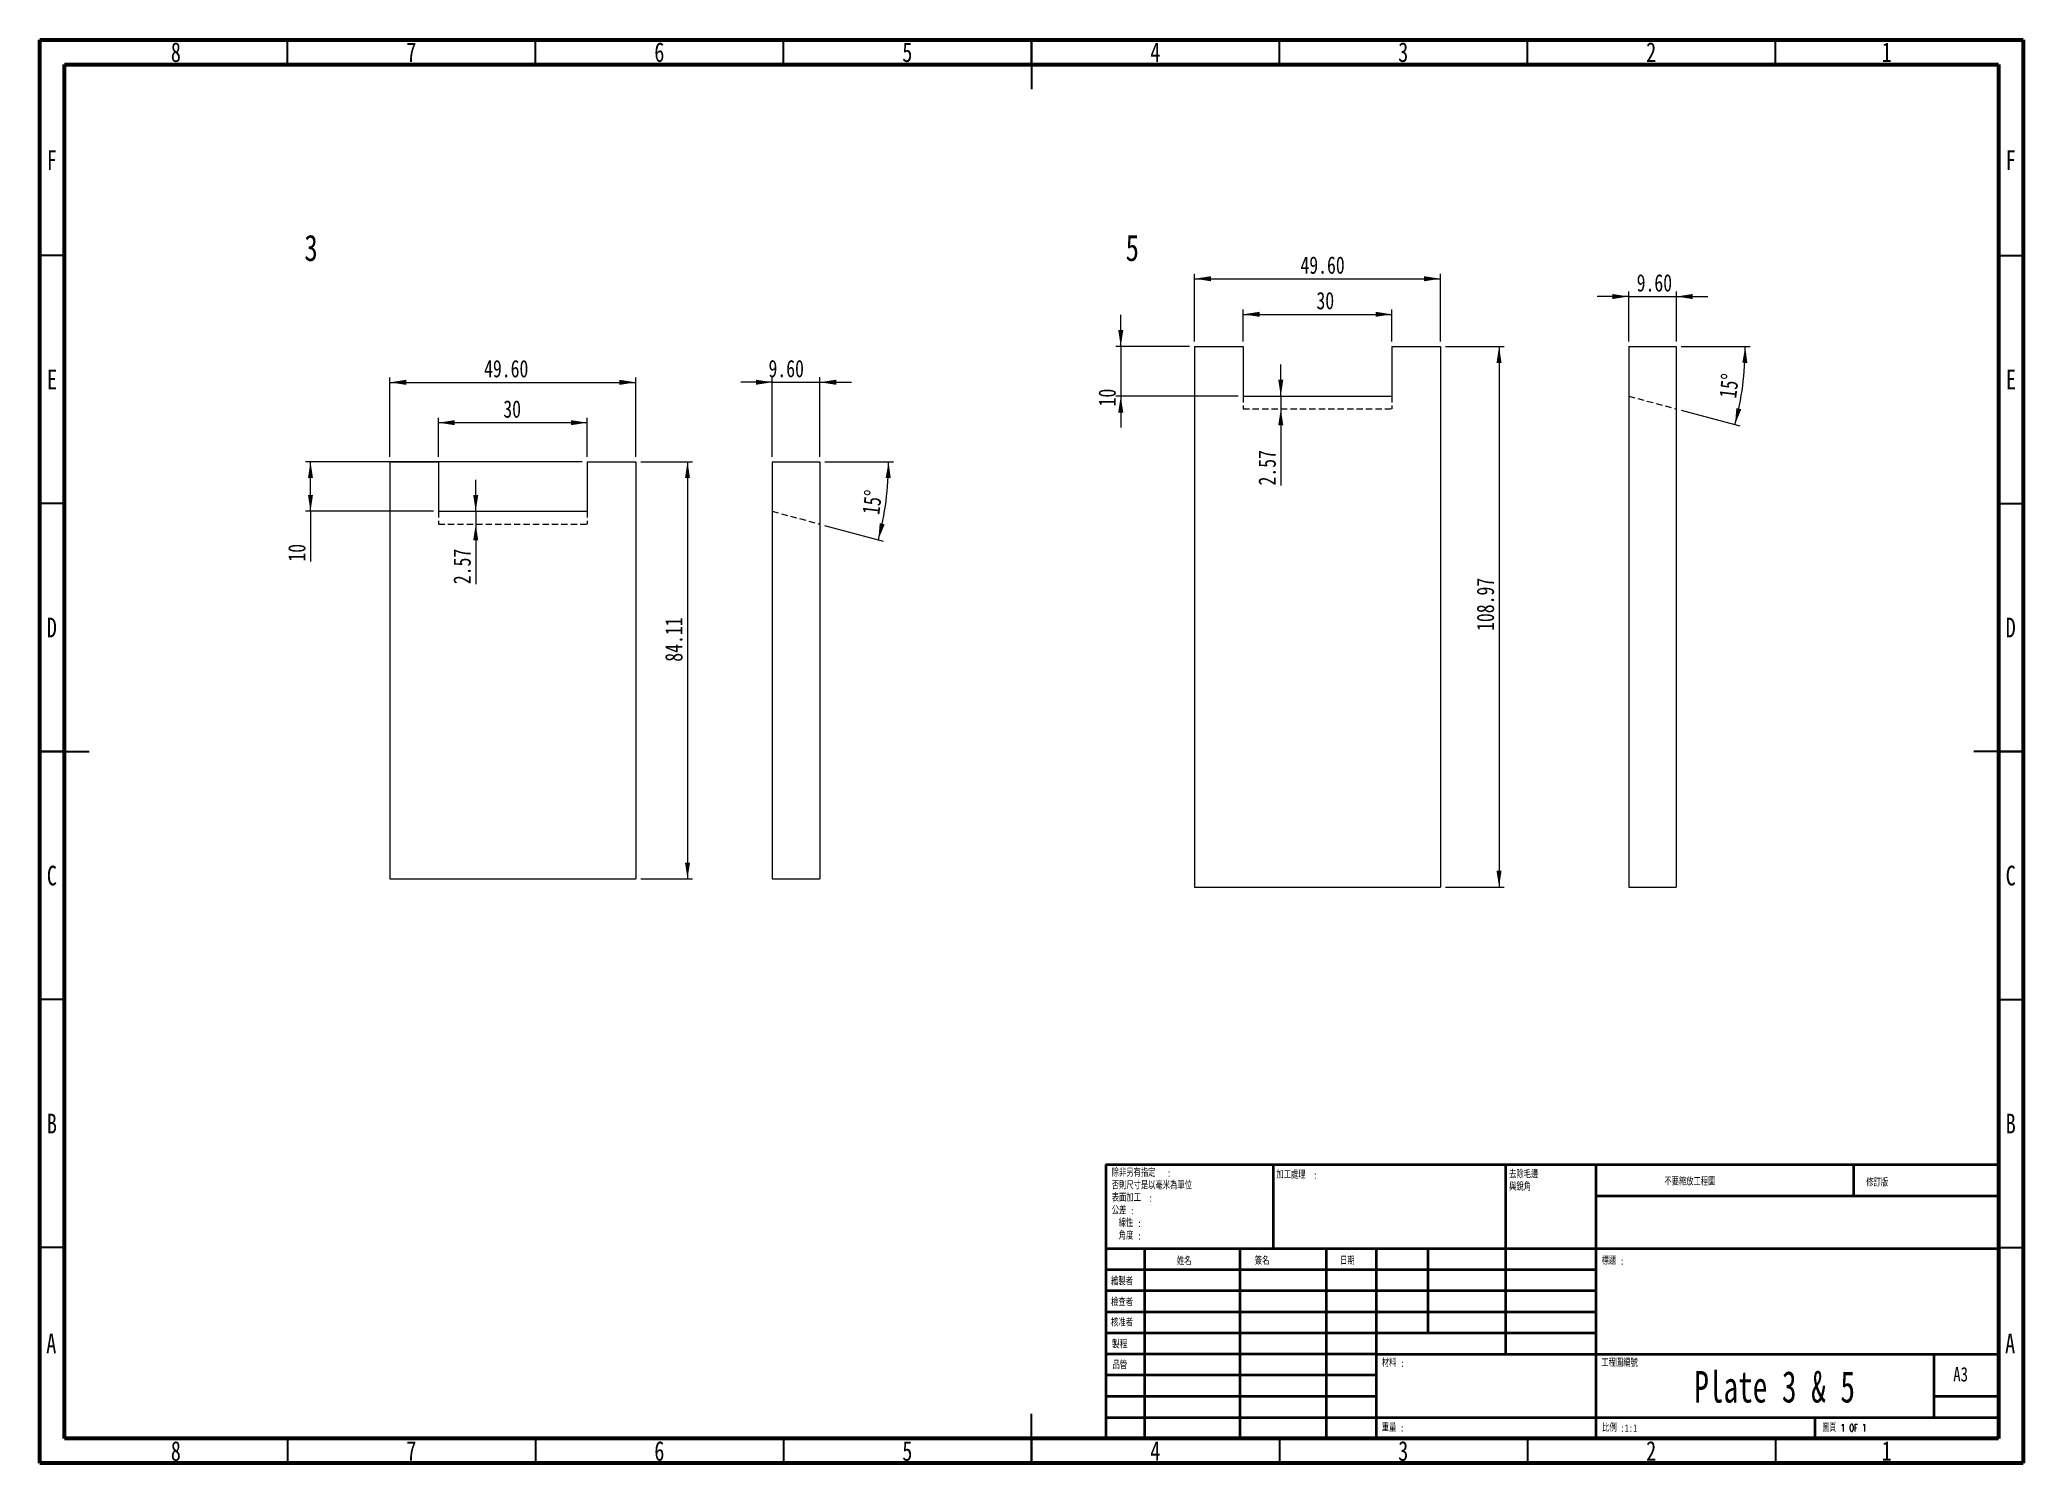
# Model space of a CAD drawing. Header units: millimetres. Extents: x 15 to 415, y 5 to 292.
import ezdxf

# ---------------------------------------------------------------- set-up
doc = ezdxf.new("R2010")
doc.units = ezdxf.units.MM
doc.linetypes.add('HIDDEN', pattern=[1.905, 1.27, -0.635])
doc.styles.add('SLDTEXTSTYLE0', font='TXT', dxfattribs={"width": 0.75})
doc.styles.add('SLDTEXTSTYLE1', font='TXT', dxfattribs={"width": 0.7, "bigfont": 'bigfont'})
doc.styles.add('SLDTEXTSTYLE2', font='TXT', dxfattribs={"width": 0.75, "bigfont": 'bigfont'})
doc.styles.add('SLDTEXTSTYLE3', font='TXT', dxfattribs={"width": 0.666667, "bigfont": 'bigfont'})
doc.styles.add('SLDTEXTSTYLE4', font='TXT', dxfattribs={"width": 0.681818})
doc.dimstyles.new('SLDDIMSTYLE0', dxfattribs={"dimtxt": 3.5, "dimasz": 3.302, "dimexe": 0, "dimexo": 0.0625, "dimgap": 0.875, "dimtad": 1, "dimrnd": 1e-09, "dimzin": 4, "dimdsep": 46, "dimtxsty": 'SLDTEXTSTYLE0', "dimsah": 1, "dimcen": 0.09, "dimadec": 0, "dimazin": 1, "dimtfac": 1, "dimtofl": 0, "dimtmove": 0, "dimatfit": 3, "dimfxl": 0, "dimfrac": 2, "dimtolj": 1, "dimtzin": 12, "dimarcsym": 0})
doc.dimstyles.new('SLDDIMSTYLE1', dxfattribs={"dimtxt": 3.5, "dimasz": 3.302, "dimexe": 0, "dimexo": 0.0625, "dimgap": 0.875, "dimtad": 1, "dimrnd": 1e-09, "dimzin": 12, "dimdsep": 46, "dimtxsty": 'SLDTEXTSTYLE0', "dimsah": 1, "dimcen": 0.09, "dimadec": 0, "dimazin": 3, "dimtfac": 1, "dimtofl": 0, "dimtmove": 0, "dimatfit": 3, "dimfxl": 0, "dimfrac": 2, "dimtolj": 1, "dimtzin": 12, "dimarcsym": 0})
doc.dimstyles.new('SLDDIMSTYLE2', dxfattribs={"dimtxt": 3.5, "dimasz": 3.302, "dimexe": 0, "dimexo": 0.0625, "dimgap": 0.875, "dimtad": 1, "dimrnd": 1e-09, "dimzin": 12, "dimdsep": 46, "dimtxsty": 'SLDTEXTSTYLE0', "dimsah": 1, "dimcen": 0.09, "dimadec": 0, "dimazin": 3, "dimtfac": 1, "dimtmove": 0, "dimatfit": 0, "dimfxl": 0, "dimfrac": 2, "dimtolj": 1, "dimtzin": 12, "dimarcsym": 0})
doc.dimstyles.new('SLDDIMSTYLE3', dxfattribs={"dimtxt": 3.5, "dimasz": 3.302, "dimexe": 0, "dimexo": 0.0625, "dimgap": 0.875, "dimtad": 1, "dimdec": 4, "dimzin": 12, "dimdsep": 46, "dimtxsty": 'SLDTEXTSTYLE0', "dimsah": 1, "dimcen": 0.09, "dimazin": 3, "dimtfac": 1, "dimtofl": 0, "dimtmove": 0, "dimatfit": 3, "dimfxl": 0, "dimfrac": 2, "dimtolj": 1, "dimtzin": 12, "dimarcsym": 0})
doc.dimstyles.new('SLDDIMSTYLE4', dxfattribs={"dimtxt": 3.5, "dimasz": 3.302, "dimexe": 0, "dimexo": 0.0625, "dimgap": 0.875, "dimtad": 1, "dimrnd": 1e-09, "dimzin": 4, "dimdsep": 46, "dimtxsty": 'SLDTEXTSTYLE0', "dimsah": 1, "dimcen": 0.09, "dimadec": 0, "dimazin": 1, "dimtfac": 1, "dimtmove": 0, "dimatfit": 0, "dimfxl": 0, "dimfrac": 2, "dimtolj": 1, "dimtzin": 12, "dimarcsym": 0})

# ---------------------------------------------------------------- blocks, each defined once
blk = doc.blocks.new('SW_NOTE_0')
at = {"color": 0, "linetype": 'Continuous', "lineweight": 0, "char_height": 1.5, "attachment_point": 1}
for s, insert, style in [('\\M+18F9C\\M+194F1另\\M+1974C\\M+18E77\\M+192E8', (0, 1.93), 'SLDTEXTSTYLE1'), (':', (11.13, 1.89), 'SLDTEXTSTYLE0'), ('\\M+1955C\\M+196CA\\M+189C1\\M+18D48', (0, -3.11), 'SLDTEXTSTYLE1'), ('\\M+194DB\\M+191A5\\M+18EDA\\M+190A1\\M+190A5\\M+188C8\\M+19F7C\\M+195C4\\M+188D7\\M+19A64\\M+188CA', (0, -0.61), 'SLDTEXTSTYLE1'), (':', (7.43, -3.15), 'SLDTEXTSTYLE0'), ('\\M+18CF6\\M+18DB7', (0, -5.65), 'SLDTEXTSTYLE1'), (':', (3.72, -5.7), 'SLDTEXTSTYLE0'), ('\\M+190FC\\M+190AB', (1.41, -8.2), 'SLDTEXTSTYLE1'), ('\\M+18A70\\M+19378', (1.41, -10.74), 'SLDTEXTSTYLE1'), (':', (5.17, -10.79), 'SLDTEXTSTYLE0'), (':', (5.18, -8.24), 'SLDTEXTSTYLE0')]:
    blk.add_mtext(s, dxfattribs=dict(at, insert=insert, style=style))
blk = doc.blocks.new('SW_NOTE_1')
at = {"color": 0, "linetype": 'Continuous', "lineweight": 0, "char_height": 1.5, "attachment_point": 1}
for s, insert, style in [('\\M+189C1\\M+18D48\\M+1997C\\M+1979D', (0, 1.93), 'SLDTEXTSTYLE1'), (':', (7.44, 1.89), 'SLDTEXTSTYLE0')]:
    blk.add_mtext(s, dxfattribs=dict(at, insert=insert, style=style))
blk = doc.blocks.new('SW_NOTE_2')
at = {"color": 0, "linetype": 'Continuous', "lineweight": 0, "char_height": 1.5, "attachment_point": 1, "style": 'SLDTEXTSTYLE1'}
for s, insert in [('\\M+18B8E\\M+18F9C\\M+196D1\\M+1E7B2', (0, 1.93)), ('\\M+1E46F銳\\M+18A70', (0, -0.57))]:
    blk.add_mtext(s, dxfattribs=dict(at, insert=insert))
blk = doc.blocks.new('SW_NOTE_3')
at = {"color": 0, "linetype": 'Continuous', "lineweight": 0, "char_height": 1.5, "attachment_point": 1}
for s, insert, style in [('\\M+18DDE\\M+197BF', (0, 1.93), 'SLDTEXTSTYLE1'), (':', (3.72, 1.89), 'SLDTEXTSTYLE0')]:
    blk.add_mtext(s, dxfattribs=dict(at, insert=insert, style=style))
blk = doc.blocks.new('SW_NOTE_4')
at = {"color": 0, "linetype": 'Continuous', "lineweight": 0, "char_height": 1.5, "attachment_point": 1}
for s, insert, style in [('\\M+19557\\M+191E8', (0, 1.93), 'SLDTEXTSTYLE1'), (':', (3.72, 1.89), 'SLDTEXTSTYLE0')]:
    blk.add_mtext(s, dxfattribs=dict(at, insert=insert, style=style))
blk = doc.blocks.new('SW_NOTE_5')
at = {"color": 0, "linetype": 'Continuous', "lineweight": 0, "char_height": 1.5, "attachment_point": 1}
for s, insert, style in [('\\M+194E4\\M+197E1', (0, 1.93), 'SLDTEXTSTYLE1'), (':1:1', (3.7, 1.89), 'SLDTEXTSTYLE0')]:
    blk.add_mtext(s, dxfattribs=dict(at, insert=insert, style=style))
blk = doc.blocks.new('SW_NOTE_6')
at = {"color": 0, "linetype": 'Continuous', "lineweight": 0, "attachment_point": 1}
for s, insert, char_height, style in [('\\M+18F64\\M+197CA', (0, 1.93), 1.4986, 'SLDTEXTSTYLE1'), (':', (3.7, 1.89), 1.5, 'SLDTEXTSTYLE0')]:
    blk.add_mtext(s, dxfattribs=dict(at, insert=insert, char_height=char_height, style=style))
blk = doc.blocks.new('_D')
at = {"color": 7, "linetype": 'Continuous', "lineweight": 0}
for p, q in [((85.61, 207.92), (85.61, 223.92)), ((85.61, 222.92), (135.21, 222.92)), ((135.21, 207.92), (135.21, 223.92))]:
    blk.add_line(p, q, dxfattribs=at)
for points in [[(85.61, 222.92), (88.91, 222.41), (88.91, 223.43)], [(135.21, 222.92), (131.91, 223.43), (131.91, 222.41)]]:
    blk.add_solid(points, dxfattribs=at)
at = {"color": 7, "linetype": 'Continuous', "lineweight": 0, "insert": (104.61, 227.43), "char_height": 3.5, "attachment_point": 1, "style": 'SLDTEXTSTYLE0'}
blk.add_mtext('49.60', dxfattribs=at)
blk = doc.blocks.new('_D_1')
at = {"color": 7, "linetype": 'Continuous', "lineweight": 0}
for p, q in [((95.41, 207.92), (95.41, 215.79)), ((125.41, 214.79), (95.41, 214.79)), ((125.41, 207.92), (125.41, 215.79))]:
    blk.add_line(p, q, dxfattribs=at)
for points in [[(95.41, 214.79), (98.71, 214.28), (98.71, 215.3)], [(125.41, 214.79), (122.11, 215.3), (122.11, 214.28)]]:
    blk.add_solid(points, dxfattribs=at)
at = {"color": 7, "linetype": 'Continuous', "lineweight": 0, "insert": (108.49, 219.3), "char_height": 3.5, "attachment_point": 1, "style": 'SLDTEXTSTYLE0'}
blk.add_mtext('30', dxfattribs=at)
blk = doc.blocks.new('_D_2')
at = {"color": 7, "linetype": 'Continuous', "lineweight": 0}
for p, q in [((124.41, 206.92), (68.61, 206.92)), ((69.61, 196.92), (69.61, 206.92)), ((94.41, 196.92), (68.61, 196.92)), ((69.61, 196.92), (69.61, 186.78))]:
    blk.add_line(p, q, dxfattribs=at)
for points in [[(69.61, 206.92), (69.1, 203.62), (70.12, 203.62)], [(69.61, 196.92), (70.12, 200.22), (69.1, 200.22)]]:
    blk.add_solid(points, dxfattribs=at)
at = {"color": 7, "linetype": 'Continuous', "lineweight": 0, "insert": (65.1, 186.78), "char_height": 3.5, "attachment_point": 1, "rotation": 90, "style": 'SLDTEXTSTYLE0'}
blk.add_mtext('10', dxfattribs=at)
blk = doc.blocks.new('_D_3')
at = {"color": 7, "linetype": 'Continuous', "lineweight": 0}
for p, q in [((102.93, 196.92), (102.93, 203.27)), ((102.93, 196.92), (102.93, 194.35)), ((102.93, 194.35), (102.93, 182.23))]:
    blk.add_line(p, q, dxfattribs=at)
for points in [[(102.93, 196.92), (103.44, 200.22), (102.42, 200.22)], [(102.93, 194.35), (102.42, 191.05), (103.44, 191.05)]]:
    blk.add_solid(points, dxfattribs=at)
at = {"color": 7, "linetype": 'Continuous', "lineweight": 0, "insert": (98.42, 182.23), "char_height": 3.5, "attachment_point": 1, "rotation": 90, "style": 'SLDTEXTSTYLE0'}
blk.add_mtext('2.57', dxfattribs=at)
blk = doc.blocks.new('_D_4')
at = {"color": 7, "linetype": 'Continuous', "lineweight": 0}
for p, q in [((136.21, 206.92), (146.63, 206.92)), ((145.63, 206.92), (145.63, 122.81)), ((136.21, 122.81), (146.63, 122.81))]:
    blk.add_line(p, q, dxfattribs=at)
for points in [[(145.63, 206.92), (145.13, 203.62), (146.14, 203.62)], [(145.63, 122.81), (146.14, 126.11), (145.13, 126.11)]]:
    blk.add_solid(points, dxfattribs=at)
at = {"color": 7, "linetype": 'Continuous', "lineweight": 0, "insert": (141.12, 166.6), "char_height": 3.5, "attachment_point": 1, "rotation": 90, "style": 'SLDTEXTSTYLE0'}
blk.add_mtext('84.11', dxfattribs=at)
blk = doc.blocks.new('_D_5')
at = {"color": 7, "linetype": 'Continuous', "lineweight": 0}
for p, q in [((173.32, 206.92), (187.19, 206.92)), ((173.28, 194.09), (185.08, 190.93))]:
    blk.add_line(p, q, dxfattribs=at)
blk.add_arc((125.4, 206.92), 60.79, 345, 0, dxfattribs=at)
for points in [[(186.19, 206.92), (185.59, 203.63), (186.61, 203.61)], [(184.12, 191.19), (185.38, 194.28), (184.39, 194.52)]]:
    blk.add_solid(points, dxfattribs=at)
at = {"color": 7, "linetype": 'Continuous', "lineweight": 0, "insert": (180.82, 196.53), "char_height": 3.5, "attachment_point": 1, "rotation": 82.9609, "style": 'SLDTEXTSTYLE0'}
blk.add_mtext('15°', dxfattribs=at)
blk = doc.blocks.new('_D_6')
at = {"color": 7, "linetype": 'Continuous', "lineweight": 0}
for p, q in [((162.72, 222.94), (156.37, 222.94)), ((162.72, 207.92), (162.72, 223.94)), ((162.72, 222.94), (172.32, 222.94)), ((172.32, 207.92), (172.32, 223.94)), ((172.32, 222.94), (178.67, 222.94))]:
    blk.add_line(p, q, dxfattribs=at)
for points in [[(162.72, 222.94), (159.42, 223.45), (159.42, 222.43)], [(172.32, 222.94), (175.62, 222.43), (175.62, 223.45)]]:
    blk.add_solid(points, dxfattribs=at)
at = {"color": 7, "linetype": 'Continuous', "lineweight": 0, "insert": (161.97, 227.45), "char_height": 3.5, "attachment_point": 1, "style": 'SLDTEXTSTYLE0'}
blk.add_mtext('9.60', dxfattribs=at)
blk = doc.blocks.new('_D_7')
at = {"color": 7, "linetype": 'Continuous', "lineweight": 0}
for p, q in [((298.48, 230.15), (310.28, 230.15)), ((309.28, 230.15), (309.28, 121.18)), ((298.48, 121.18), (310.28, 121.18))]:
    blk.add_line(p, q, dxfattribs=at)
for points in [[(309.28, 230.15), (308.77, 226.84), (309.79, 226.84)], [(309.28, 121.18), (309.79, 124.48), (308.77, 124.48)]]:
    blk.add_solid(points, dxfattribs=at)
at = {"color": 7, "linetype": 'Continuous', "lineweight": 0, "insert": (304.77, 172.8), "char_height": 3.5, "attachment_point": 1, "rotation": 90, "style": 'SLDTEXTSTYLE0'}
blk.add_mtext('108.97', dxfattribs=at)
blk = doc.blocks.new('_D_8')
at = {"color": 7, "linetype": 'Continuous', "lineweight": 0}
for p, q in [((247.88, 231.15), (247.88, 244.81)), ((297.48, 231.15), (297.48, 244.81)), ((247.88, 243.81), (297.48, 243.81))]:
    blk.add_line(p, q, dxfattribs=at)
for points in [[(247.88, 243.81), (251.18, 243.3), (251.18, 244.31)], [(297.48, 243.81), (294.18, 244.31), (294.18, 243.3)]]:
    blk.add_solid(points, dxfattribs=at)
at = {"color": 7, "linetype": 'Continuous', "lineweight": 0, "insert": (269.23, 248.32), "char_height": 3.5, "attachment_point": 1, "style": 'SLDTEXTSTYLE0'}
blk.add_mtext('49.60', dxfattribs=at)
blk = doc.blocks.new('_D_9')
at = {"color": 7, "linetype": 'Continuous', "lineweight": 0}
for p, q in [((257.68, 231.15), (257.68, 237.63)), ((257.68, 236.63), (287.68, 236.63)), ((287.68, 231.15), (287.68, 237.63))]:
    blk.add_line(p, q, dxfattribs=at)
for points in [[(257.68, 236.63), (260.98, 236.13), (260.98, 237.14)], [(287.68, 236.63), (284.38, 237.14), (284.38, 236.13)]]:
    blk.add_solid(points, dxfattribs=at)
at = {"color": 7, "linetype": 'Continuous', "lineweight": 0, "insert": (272.46, 241.15), "char_height": 3.5, "attachment_point": 1, "style": 'SLDTEXTSTYLE0'}
blk.add_mtext('30', dxfattribs=at)
blk = doc.blocks.new('_D_10')
at = {"color": 7, "linetype": 'Continuous', "lineweight": 0}
for p, q in [((233, 230.15), (233, 236.5)), ((246.88, 230.15), (232, 230.15)), ((233, 230.15), (233, 220.15)), ((256.68, 220.15), (232, 220.15)), ((233, 220.15), (233, 213.8))]:
    blk.add_line(p, q, dxfattribs=at)
for points in [[(233, 230.15), (233.51, 233.45), (232.49, 233.45)], [(233, 220.15), (232.49, 216.84), (233.51, 216.84)]]:
    blk.add_solid(points, dxfattribs=at)
at = {"color": 7, "linetype": 'Continuous', "lineweight": 0, "insert": (228.49, 218.07), "char_height": 3.5, "attachment_point": 1, "rotation": 90, "style": 'SLDTEXTSTYLE0'}
blk.add_mtext('10', dxfattribs=at)
blk = doc.blocks.new('_D_11')
at = {"color": 7, "linetype": 'Continuous', "lineweight": 0}
for p, q in [((265.27, 220.15), (265.27, 226.5)), ((265.27, 220.15), (265.27, 217.57)), ((265.27, 217.57), (265.27, 202.12))]:
    blk.add_line(p, q, dxfattribs=at)
for points in [[(265.27, 220.15), (265.78, 223.45), (264.76, 223.45)], [(265.27, 217.57), (264.76, 214.27), (265.78, 214.27)]]:
    blk.add_solid(points, dxfattribs=at)
at = {"color": 7, "linetype": 'Continuous', "lineweight": 0, "insert": (260.76, 202.12), "char_height": 3.5, "attachment_point": 1, "rotation": 90, "style": 'SLDTEXTSTYLE0'}
blk.add_mtext('2.57', dxfattribs=at)
blk = doc.blocks.new('_D_12')
at = {"color": 7, "linetype": 'Continuous', "lineweight": 0}
for p, q in [((335.43, 240.22), (329.08, 240.22)), ((335.43, 231.15), (335.43, 241.22)), ((335.43, 240.22), (345.03, 240.22)), ((345.03, 231.15), (345.03, 241.22)), ((345.03, 240.22), (351.38, 240.22))]:
    blk.add_line(p, q, dxfattribs=at)
for points in [[(335.43, 240.22), (332.13, 240.73), (332.13, 239.71)], [(345.03, 240.22), (348.33, 239.71), (348.33, 240.73)]]:
    blk.add_solid(points, dxfattribs=at)
at = {"color": 7, "linetype": 'Continuous', "lineweight": 0, "insert": (337.03, 244.73), "char_height": 3.5, "attachment_point": 1, "style": 'SLDTEXTSTYLE0'}
blk.add_mtext('9.60', dxfattribs=at)
blk = doc.blocks.new('_D_13')
at = {"color": 7, "linetype": 'Continuous', "lineweight": 0}
for p, q in [((346.03, 230.15), (359.93, 230.15)), ((346, 217.31), (357.82, 214.14))]:
    blk.add_line(p, q, dxfattribs=at)
blk.add_arc((298.11, 230.15), 60.82, 345, 0, dxfattribs=at)
for points in [[(358.93, 230.15), (358.33, 226.86), (359.35, 226.83)], [(356.86, 214.4), (358.12, 217.5), (357.13, 217.73)]]:
    blk.add_solid(points, dxfattribs=at)
at = {"color": 7, "linetype": 'Continuous', "lineweight": 0, "insert": (353.61, 219.98), "char_height": 3.5, "attachment_point": 1, "rotation": 83.1987, "style": 'SLDTEXTSTYLE0'}
blk.add_mtext('15°', dxfattribs=at)

msp = doc.modelspace()

# ---------------------------------------------------------------- linework, layer by layer
at = {"color": 7, "linetype": 'Continuous', "lineweight": 60}
for p, q in [((15, 5), (15, 292)), ((15, 292), (415, 292)), ((415, 292), (415, 5)), ((20, 10), (20, 287)), ((20, 287), (410, 287)), ((410, 287), (410, 10)), ((410, 10), (20, 10)), ((415, 5), (15, 5))]:
    msp.add_line(p, q, dxfattribs=at)
at = {"color": 7, "linetype": 'Continuous', "lineweight": 30}
for p, q in [((65, 287), (65, 292)), ((115, 287), (115, 292)), ((165, 287), (165, 292)), ((215, 292), (215, 282)), ((215, 287), (215, 292)), ((265, 287), (265, 292)), ((315, 287), (315, 292)), ((365, 287), (365, 292)), ((20, 248.5), (15, 248.5)), ((410, 248.5), (415, 248.5)), ((20, 198.5), (15, 198.5)), ((410, 198.5), (415, 198.5)), ((15, 148.5), (25, 148.5)), ((20, 148.5), (15, 148.5)), ((415, 148.5), (405, 148.5)), ((410, 148.5), (415, 148.5)), ((20, 98.5), (15, 98.5)), ((410, 98.5), (415, 98.5)), ((20, 48.5), (15, 48.5)), ((410, 48.5), (415, 48.5)), ((215, 5), (215, 15)), ((65, 10), (65, 5)), ((115, 10), (115, 5)), ((165, 10), (165, 5)), ((215, 10), (215, 5)), ((265, 10), (265, 5)), ((315, 10), (315, 5)), ((365, 10), (365, 5))]:
    msp.add_line(p, q, dxfattribs=at)
at = {"color": 7, "linetype": 'Continuous', "lineweight": 15}
for p, q in [((247.87724, 230.14514), (247.87724, 121.17514)), ((247.87724, 230.14514), (257.67724, 230.14514)), ((257.67724, 230.14514), (257.67724, 220.14514)), ((287.67724, 230.14514), (287.67724, 220.14514)), ((287.67724, 230.14514), (297.47724, 230.14514)), ((297.47724, 230.14514), (297.47724, 121.17514)), ((335.42938, 230.14514), (335.42938, 121.17514)), ((335.42938, 230.14514), (345.02938, 230.14514)), ((345.02938, 230.14514), (345.02938, 121.17514)), ((257.67724, 220.14514), (287.67724, 220.14514)), ((85.61283, 206.92072), (85.61283, 122.81072)), ((85.61283, 206.92072), (95.41283, 206.92072)), ((95.41283, 206.92072), (95.41283, 196.92072)), ((125.41283, 206.92072), (125.41283, 196.92072)), ((125.41283, 206.92072), (135.21283, 206.92072)), ((135.21283, 206.92072), (135.21283, 122.81072)), ((162.71876, 206.92072), (162.71876, 122.81072)), ((162.71876, 206.92072), (172.31876, 206.92072)), ((172.31876, 206.92072), (172.31876, 122.81072)), ((95.41283, 196.92072), (125.41283, 196.92072)), ((85.61283, 122.81072), (135.21283, 122.81072)), ((162.71876, 122.81072), (172.31876, 122.81072)), ((247.87724, 121.17514), (297.47724, 121.17514)), ((335.42938, 121.17514), (345.02938, 121.17514))]:
    msp.add_line(p, q, dxfattribs=at)
at = {"color": 7, "linetype": 'HIDDEN', "lineweight": 0}
for p, q in [((257.67724, 220.14514), (257.67724, 217.57283)), ((287.67724, 220.14514), (287.67724, 217.57283)), ((335.42938, 220.14514), (345.02938, 217.57283)), ((257.67724, 217.57283), (287.67724, 217.57283)), ((95.41283, 196.92072), (95.41283, 194.34841)), ((125.41283, 196.92072), (125.41283, 194.34841)), ((162.71876, 196.92072), (172.31876, 194.34841)), ((95.41283, 194.34841), (125.41283, 194.34841))]:
    msp.add_line(p, q, dxfattribs=at)
at = {"color": 7, "linetype": 'Continuous', "lineweight": 40}
for p, q in [((230, 65.25), (410, 65.25)), ((230, 65.25), (230, 10)), ((263.8, 48.25), (263.8, 65.25)), ((310.6, 65.25), (310.6, 27)), ((328.8, 65.25), (328.8, 10)), ((380.8, 58.875), (380.8, 65.25)), ((410, 58.875), (328.8, 58.875)), ((410, 48.25), (230, 48.25)), ((237.8, 48.25), (237.8, 10)), ((256.99095, 48.25), (256.99095, 10)), ((274.39893, 48.25), (274.39893, 10)), ((284.6, 10), (284.6, 48.25)), ((295, 31.25), (295, 48.25)), ((328.8, 44), (230, 44)), ((328.8, 39.75), (230, 39.75)), ((328.8, 35.5), (230, 35.5)), ((328.8, 31.25), (230, 31.25)), ((284.6, 27), (230, 27)), ((284.6, 27), (410, 27)), ((397, 14.25), (397, 27)), ((284.6, 22.74993), (230, 22.74993)), ((284.6, 18.5), (230, 18.5)), ((410, 18.5), (397, 18.5)), ((230, 14.25), (410, 14.25)), ((373, 10), (373, 14.25))]:
    msp.add_line(p, q, dxfattribs=at)

# ---------------------------------------------------------------- block references
at = {"color": 7, "linetype": 'Continuous', "lineweight": 0}
for name, p in [('SW_NOTE_0', (231.18453, 62.38128)), ('SW_NOTE_1', (264.37129, 61.98567)), ('SW_NOTE_2', (311.30922, 62.06949)), ('SW_NOTE_4', (329.95619, 44.64258)), ('SW_NOTE_3', (285.64586, 24.05245)), ('SW_NOTE_6', (285.61781, 11.01752)), ('SW_NOTE_5', (330.07397, 10.96649))]:
    msp.add_blockref(name, p, dxfattribs=at)

# ---------------------------------------------------------------- texts
for s, insert, char_height, attachment_point, style in [('8', (42.46004, 291.47393), 3.96875, 2, 'SLDTEXTSTYLE0'), ('7', (89.96004, 291.47393), 3.96875, 2, 'SLDTEXTSTYLE0'), ('6', (139.96004, 291.47393), 3.96875, 2, 'SLDTEXTSTYLE0'), ('5', (189.96004, 291.47393), 3.96875, 2, 'SLDTEXTSTYLE0'), ('4', (239.96004, 291.47393), 3.96875, 2, 'SLDTEXTSTYLE0'), ('3', (289.96004, 291.47393), 3.96875, 2, 'SLDTEXTSTYLE0'), ('2', (339.96004, 291.47393), 3.96875, 2, 'SLDTEXTSTYLE0'), ('1', (387.46004, 291.47393), 3.96875, 2, 'SLDTEXTSTYLE0'), ('F', (17.45774, 269.72393), 3.96875, 2, 'SLDTEXTSTYLE0'), ('F', (412.45774, 269.72393), 3.96875, 2, 'SLDTEXTSTYLE0'), ('3', (68.37421, 252.6768), 5.29167, 1, 'SLDTEXTSTYLE0'), ('5', (233.97552, 252.6768), 5.29167, 1, 'SLDTEXTSTYLE0'), ('E', (17.50781, 225.47393), 3.96875, 2, 'SLDTEXTSTYLE0'), ('E', (412.50781, 225.47393), 3.96875, 2, 'SLDTEXTSTYLE0'), ('D', (17.45269, 175.47393), 3.96875, 2, 'SLDTEXTSTYLE0'), ('D', (412.45269, 175.47393), 3.96875, 2, 'SLDTEXTSTYLE0'), ('C', (17.45866, 125.47393), 3.96875, 2, 'SLDTEXTSTYLE0'), ('C', (412.45866, 125.47393), 3.96875, 2, 'SLDTEXTSTYLE0'), ('B', (17.4706, 75.47393), 3.96875, 2, 'SLDTEXTSTYLE0'), ('B', (412.4706, 75.47393), 3.96875, 2, 'SLDTEXTSTYLE0'), ('\\M+19573\\M+19776\\M+18F6B\\M+195FA\\M+18D48\\M+192F6\\M+19AA4', (342.61464, 62.53299), 1.5, 1, 'SLDTEXTSTYLE1'), ('\\M+18F43\\M+192F9\\M+194C5', (383.32758, 62.33491), 1.5, 1, 'SLDTEXTSTYLE1'), ('\\M+190A9\\M+196BC', (244.32224, 46.50148), 1.5, 1, 'SLDTEXTSTYLE1'), ('\\M+1E2D3\\M+196BC', (260.03359, 46.56176), 1.5, 1, 'SLDTEXTSTYLE1'), ('\\M+193FA\\M+18AFA', (277.2147, 46.57618), 1.5, 1, 'SLDTEXTSTYLE1'), ('\\M+1E389\\M+190BB\\M+18ED2', (231.04118, 42.42853), 1.5, 1, 'SLDTEXTSTYLE1'), ('\\M+19EFB查\\M+18ED2', (231.04078, 38.2056), 1.5, 1, 'SLDTEXTSTYLE1'), ('\\M+18A6A\\M+18F79\\M+18ED2', (231.04, 34.10962), 1.5, 1, 'SLDTEXTSTYLE1'), ('A', (17.33969, 31.16768), 3.96875, 2, 'SLDTEXTSTYLE0'), ('\\M+190BB\\M+192F6', (231.20394, 29.71578), 1.5, 1, 'SLDTEXTSTYLE2'), ('A', (412.33969, 31.16768), 3.96875, 2, 'SLDTEXTSTYLE0'), ('\\M+19569\\M+18AC7', (231.34157, 25.54841), 1.5, 1, 'SLDTEXTSTYLE1'), ('\\M+18D48\\M+192F6\\M+19AA4\\M+195D2\\M+1E56A', (329.9065, 25.98606), 1.5, 1, 'SLDTEXTSTYLE1'), ('A3', (400.87116, 24.40639), 2.910417, 1, 'SLDTEXTSTYLE0'), ('Plate 3 & 5', (364.85212, 23.60691), 6.35, 2, 'SLDTEXTSTYLE4'), ('\\M+19AA4\\M+195C5 1 OF 1', (374.47829, 12.90009), 1.5, 1, 'SLDTEXTSTYLE3'), ('8', (42.46004, 9.47393), 3.96875, 2, 'SLDTEXTSTYLE0'), ('7', (89.96004, 9.47393), 3.96875, 2, 'SLDTEXTSTYLE0'), ('6', (139.96004, 9.47393), 3.96875, 2, 'SLDTEXTSTYLE0'), ('5', (189.96004, 9.47393), 3.96875, 2, 'SLDTEXTSTYLE0'), ('4', (239.96004, 9.47393), 3.96875, 2, 'SLDTEXTSTYLE0'), ('3', (289.96004, 9.47393), 3.96875, 2, 'SLDTEXTSTYLE0'), ('2', (339.96004, 9.47393), 3.96875, 2, 'SLDTEXTSTYLE0'), ('1', (387.46004, 9.47393), 3.96875, 2, 'SLDTEXTSTYLE0')]:
    msp.add_mtext(s, dxfattribs=dict(at, insert=insert, char_height=char_height, attachment_point=attachment_point, style=style))

# ---------------------------------------------------------------- dimensions: what is measured, and where the dimension line sits
for base, p1, p2, dimstyle, picture, middle in [((297.47724, 243.80545), (247.87724, 230.14514), (297.47724, 230.14514), 'SLDDIMSTYLE0', '_D_8', (275.04986, 243.80545)), ((345.02938, 240.21959), (335.42938, 230.14514), (345.02938, 230.14514), 'SLDDIMSTYLE4', '_D_12', (341.55118, 240.21959)), ((287.67724, 236.63374), (257.67724, 230.14514), (287.67724, 230.14514), 'SLDDIMSTYLE1', '_D_9', (275.04986, 236.63374)), ((135.21283, 222.92072), (85.61283, 206.92072), (135.21283, 206.92072), 'SLDDIMSTYLE0', '_D', (110.42651, 222.92072)), ((172.31876, 222.94229), (162.71876, 206.92072), (172.31876, 206.92072), 'SLDDIMSTYLE4', '_D_6', (166.49625, 222.94229)), ((95.41283, 214.79262), (125.41283, 206.92072), (95.41283, 206.92072), 'SLDDIMSTYLE1', '_D_1', (111.07848, 214.79262))]:
    dim = msp.add_linear_dim(base=base, p1=p1, p2=p2, dimstyle=dimstyle, dxfattribs=at)
    dim.commit()
    dim.dimension.update_dxf_attribs({"geometry": picture, "text_midpoint": middle, "dimtype": 160})
for base, p1, p2, dimstyle, picture, middle in [((232.99756, 220.14514), (247.87724, 230.14514), (257.67724, 220.14514), 'SLDDIMSTYLE2', '_D_10', (232.99756, 220.66038)), ((309.27848, 121.17514), (297.47724, 230.14514), (297.47724, 121.17514), 'SLDDIMSTYLE1', '_D_7', (309.27848, 179.91203)), ((265.27026, 217.57283), (257.67724, 220.14514), (257.67724, 217.57283), 'SLDDIMSTYLE2', '_D_11', (265.27026, 206.64295)), ((69.61283, 206.92072), (95.41283, 196.92072), (125.41283, 206.92072), 'SLDDIMSTYLE1', '_D_2', (69.61283, 189.36564)), ((145.63309, 122.81072), (135.21283, 206.92072), (135.21283, 122.81072), 'SLDDIMSTYLE1', '_D_4', (145.63309, 172.41433)), ((102.92881, 194.34841), (95.41283, 196.92072), (95.41283, 194.34841), 'SLDDIMSTYLE2', '_D_3', (102.92881, 186.75775))]:
    dim = msp.add_linear_dim(base=base, p1=p1, p2=p2, angle=90, dimstyle=dimstyle, dxfattribs=at)
    dim.commit()
    dim.dimension.update_dxf_attribs({"geometry": picture, "text_midpoint": middle, "dimtype": 160})
for base, line1, line2, picture, middle in [((358.41016, 222.20632), ((345.02938, 217.57283), (335.42938, 220.14514)), ((345.02938, 230.14514), (335.42938, 230.14514)), '_D_13', (358.50249, 222.94229)), ((185.66759, 198.98612), ((172.31876, 194.34841), (162.71876, 196.92072)), ((172.31876, 206.92072), (162.71876, 206.92072)), '_D_5', (185.72947, 199.47124))]:
    dim = msp.add_angular_dim_2l(base=base, line1=line1, line2=line2, dimstyle='SLDDIMSTYLE3', dxfattribs=at)
    dim.commit()
    dim.dimension.update_dxf_attribs({"geometry": picture, "text_midpoint": middle, "dimtype": 162})

doc.saveas('drawing.dxf')
